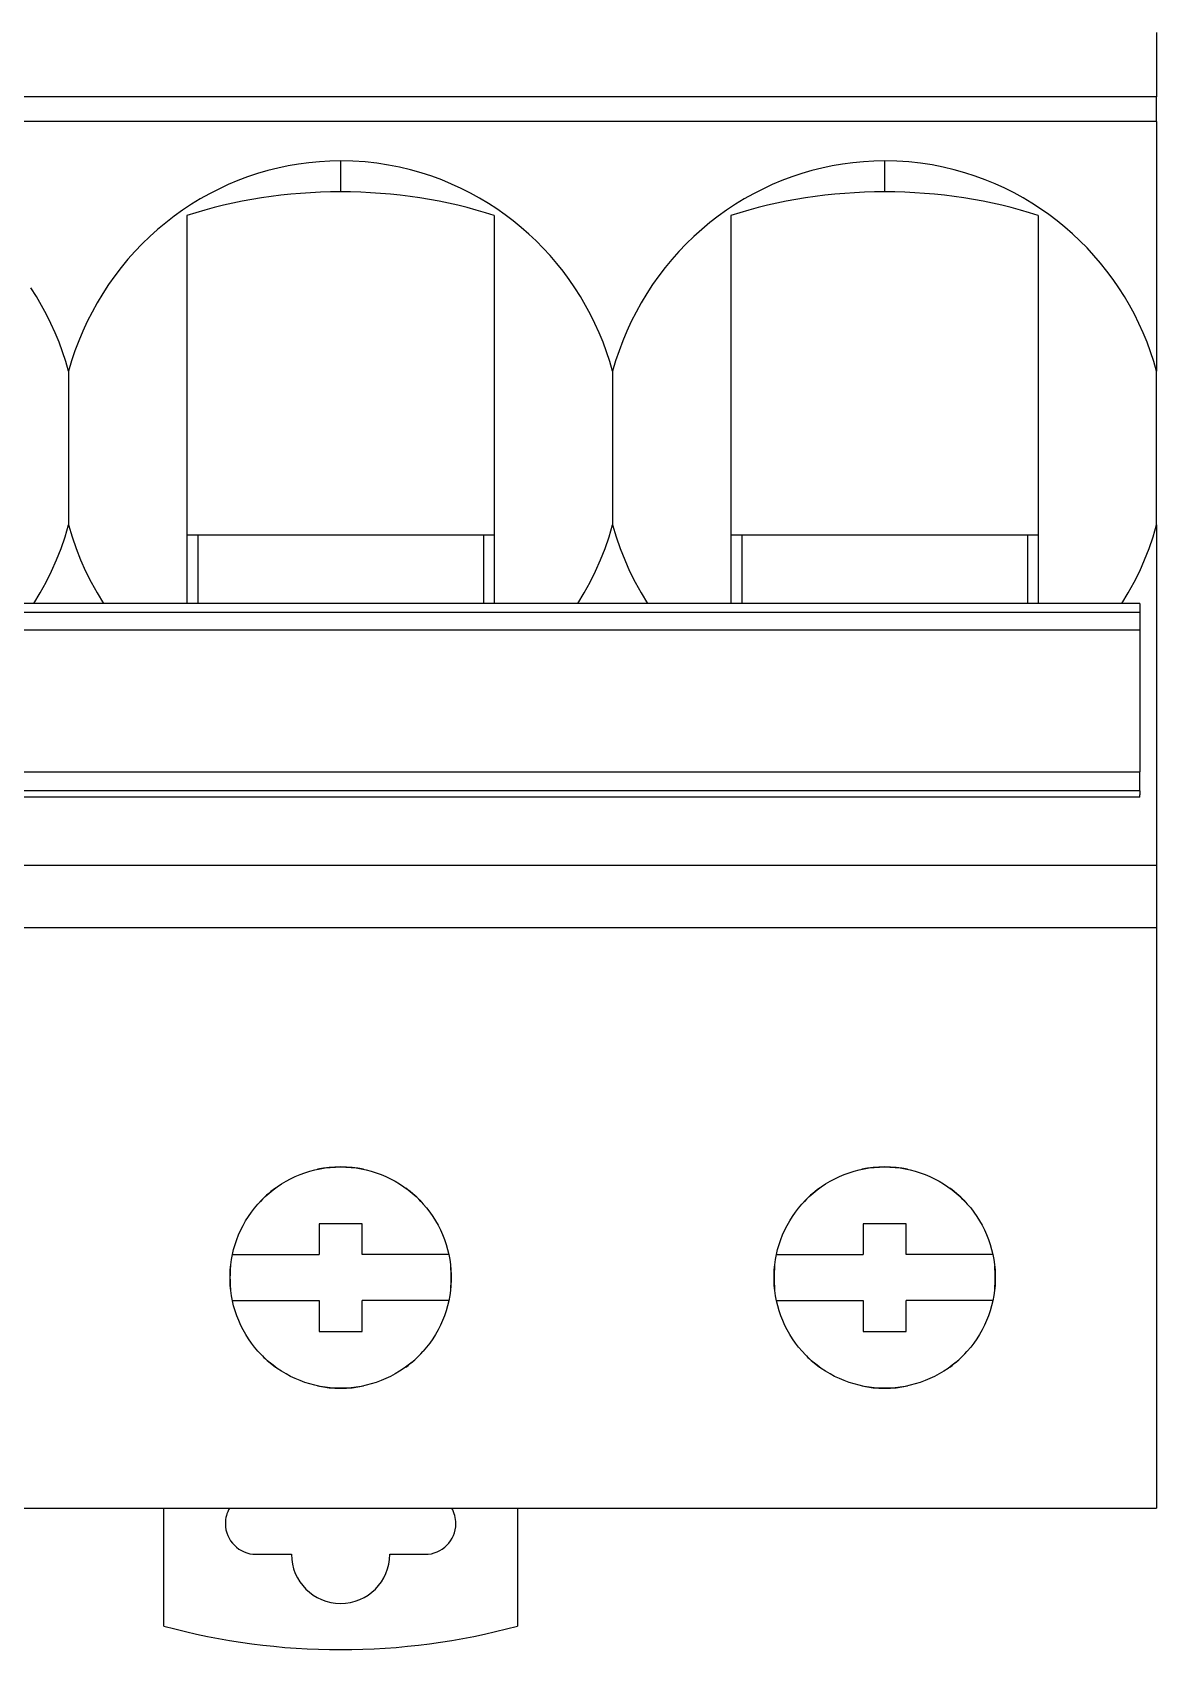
# Model space of a CAD drawing. Header units: millimetres. Extents: x 1019 to 1519, y 1262 to 1448.
# Drawn here: x 1186.74 to 1190.4, y 1263.56 to 1268.82 of the extents above; entities that cross this region are included whole.
import ezdxf

# ---------------------------------------------------------------- set-up
doc = ezdxf.new("R2010")
doc.units = ezdxf.units.MM

msp = doc.modelspace()

# ---------------------------------------------------------------- linework, layer by layer
for p, q in [((1190.4027, 1268.82), (1190.4027, 1268.7776)), ((1190.4027, 1268.7776), (1190.4027, 1268.6099)), ((1190.4027, 1268.6099), (1183.3227, 1268.6099)), ((1190.4027, 1268.5306), (1190.4027, 1268.6099)), ((1190.4027, 1268.5306), (1183.3227, 1268.5306)), ((1190.4027, 1268.5306), (1190.4027, 1267.718)), ((1187.6445, 1268.3962), (1187.6107, 1268.3916)), ((1187.6786, 1268.3994), (1187.6445, 1268.3962)), ((1187.713, 1268.4014), (1187.6786, 1268.3994)), ((1187.7477, 1268.4021), (1187.713, 1268.4014)), ((1187.7477, 1268.4021), (1187.7477, 1268.3011)), ((1187.7879, 1268.4012), (1187.7477, 1268.4021)), ((1187.8272, 1268.3986), (1187.7879, 1268.4012)), ((1187.8656, 1268.3943), (1187.8272, 1268.3986)), ((1189.4146, 1268.3962), (1189.3807, 1268.3916)), ((1189.4487, 1268.3994), (1189.4146, 1268.3962)), ((1189.483, 1268.4014), (1189.4487, 1268.3994)), ((1189.5177, 1268.4021), (1189.483, 1268.4014)), ((1189.5177, 1268.4021), (1189.5177, 1268.3011)), ((1189.5575, 1268.4012), (1189.5177, 1268.4021)), ((1189.5965, 1268.3986), (1189.5575, 1268.4012)), ((1189.6346, 1268.3945), (1189.5965, 1268.3986)), ((1187.4452, 1268.3499), (1187.4133, 1268.3379)), ((1187.4776, 1268.3607), (1187.4452, 1268.3499)), ((1187.5105, 1268.3703), (1187.4776, 1268.3607)), ((1187.5436, 1268.3787), (1187.5105, 1268.3703)), ((1187.577, 1268.3858), (1187.5436, 1268.3787)), ((1187.6107, 1268.3916), (1187.577, 1268.3858)), ((1187.9031, 1268.3886), (1187.8656, 1268.3943)), ((1187.9397, 1268.3814), (1187.9031, 1268.3886)), ((1187.9754, 1268.3729), (1187.9397, 1268.3814)), ((1188.0101, 1268.3631), (1187.9754, 1268.3729)), ((1188.044, 1268.3521), (1188.0101, 1268.3631)), ((1188.0769, 1268.34), (1188.044, 1268.3521)), ((1189.2154, 1268.35), (1189.1835, 1268.338)), ((1189.2478, 1268.3608), (1189.2154, 1268.35)), ((1189.2806, 1268.3703), (1189.2478, 1268.3608)), ((1189.3137, 1268.3787), (1189.2806, 1268.3703)), ((1189.3471, 1268.3858), (1189.3137, 1268.3787)), ((1189.3807, 1268.3916), (1189.3471, 1268.3858)), ((1189.6719, 1268.3888), (1189.6346, 1268.3945)), ((1189.7083, 1268.3817), (1189.6719, 1268.3888)), ((1189.7438, 1268.3733), (1189.7083, 1268.3817)), ((1189.7785, 1268.3636), (1189.7438, 1268.3733)), ((1189.8123, 1268.3526), (1189.7785, 1268.3636)), ((1189.8452, 1268.3406), (1189.8123, 1268.3526)), ((1187.3209, 1268.295), (1187.2912, 1268.2784)), ((1187.3511, 1268.3104), (1187.3209, 1268.295)), ((1187.3819, 1268.3247), (1187.3511, 1268.3104)), ((1187.4133, 1268.3379), (1187.3819, 1268.3247)), ((1188.1088, 1268.3268), (1188.0769, 1268.34)), ((1188.1399, 1268.3125), (1188.1088, 1268.3268)), ((1188.1702, 1268.2973), (1188.1399, 1268.3125)), ((1188.1996, 1268.281), (1188.1702, 1268.2973)), ((1189.0909, 1268.295), (1189.0611, 1268.2784)), ((1189.1212, 1268.3105), (1189.0909, 1268.295)), ((1189.1521, 1268.3248), (1189.1212, 1268.3105)), ((1189.1835, 1268.338), (1189.1521, 1268.3248)), ((1189.8772, 1268.3275), (1189.8452, 1268.3406)), ((1189.9084, 1268.3133), (1189.8772, 1268.3275)), ((1189.9387, 1268.2981), (1189.9084, 1268.3133)), ((1189.9682, 1268.2819), (1189.9387, 1268.2981)), ((1187.2336, 1268.2419), (1187.2058, 1268.2219)), ((1187.2621, 1268.2607), (1187.2336, 1268.2419)), ((1187.2912, 1268.2784), (1187.2621, 1268.2607)), ((1188.2283, 1268.2638), (1188.1996, 1268.281)), ((1188.2562, 1268.2457), (1188.2283, 1268.2638)), ((1188.2833, 1268.2266), (1188.2562, 1268.2457)), ((1189.0036, 1268.2419), (1188.9758, 1268.222)), ((1189.032, 1268.2607), (1189.0036, 1268.2419)), ((1189.0611, 1268.2784), (1189.032, 1268.2607)), ((1189.997, 1268.2647), (1189.9682, 1268.2819)), ((1190.025, 1268.2465), (1189.997, 1268.2647)), ((1190.0522, 1268.2274), (1190.025, 1268.2465)), ((1187.1787, 1268.201), (1187.1523, 1268.179)), ((1187.2058, 1268.2219), (1187.1787, 1268.201)), ((1187.2477, 1268.2243), (1187.2477, 1266.9625)), ((1188.2477, 1268.2243), (1188.2477, 1266.9625)), ((1188.3096, 1268.2067), (1188.2833, 1268.2266)), ((1188.3352, 1268.1858), (1188.3096, 1268.2067)), ((1188.3599, 1268.1641), (1188.3352, 1268.1858)), ((1188.9488, 1268.2011), (1188.9225, 1268.1791)), ((1188.9758, 1268.222), (1188.9488, 1268.2011)), ((1189.0177, 1268.2243), (1189.0177, 1266.9625)), ((1190.0177, 1268.2243), (1190.0177, 1266.9625)), ((1190.0786, 1268.2074), (1190.0522, 1268.2274)), ((1190.1043, 1268.1866), (1190.0786, 1268.2074)), ((1190.1291, 1268.1648), (1190.1043, 1268.1866)), ((1187.1268, 1268.1561), (1187.1022, 1268.1323)), ((1187.1523, 1268.179), (1187.1268, 1268.1561)), ((1188.3838, 1268.1416), (1188.3599, 1268.1641)), ((1188.4069, 1268.1182), (1188.3838, 1268.1416)), ((1188.8969, 1268.1562), (1188.8723, 1268.1323)), ((1188.9225, 1268.1791), (1188.8969, 1268.1562)), ((1190.1531, 1268.1422), (1190.1291, 1268.1648)), ((1190.1763, 1268.1188), (1190.1531, 1268.1422)), ((1187.0556, 1268.0819), (1187.0337, 1268.0553)), ((1187.0784, 1268.1075), (1187.0556, 1268.0819)), ((1187.1022, 1268.1323), (1187.0784, 1268.1075)), ((1188.4293, 1268.0939), (1188.4069, 1268.1182)), ((1188.4508, 1268.0688), (1188.4293, 1268.0939)), ((1188.8256, 1268.0818), (1188.8036, 1268.0552)), ((1188.8485, 1268.1075), (1188.8256, 1268.0818)), ((1188.8723, 1268.1323), (1188.8485, 1268.1075)), ((1190.1987, 1268.0945), (1190.1763, 1268.1188)), ((1190.2203, 1268.0693), (1190.1987, 1268.0945)), ((1187.0127, 1268.0279), (1186.9927, 1267.9996)), ((1187.0337, 1268.0553), (1187.0127, 1268.0279)), ((1188.4714, 1268.0429), (1188.4508, 1268.0688)), ((1188.4912, 1268.0162), (1188.4714, 1268.0429)), ((1188.7826, 1268.0278), (1188.7626, 1267.9995)), ((1188.8036, 1268.0552), (1188.7826, 1268.0278)), ((1190.241, 1268.0434), (1190.2203, 1268.0693)), ((1190.2608, 1268.0167), (1190.241, 1268.0434)), ((1186.7579, 1267.9607), (1186.7401, 1267.9887)), ((1186.9927, 1267.9996), (1186.9737, 1267.9705)), ((1188.51, 1267.9888), (1188.4912, 1268.0162)), ((1188.5279, 1267.9607), (1188.51, 1267.9888)), ((1188.7626, 1267.9995), (1188.7437, 1267.9705)), ((1190.2797, 1267.9893), (1190.2608, 1268.0167)), ((1190.2976, 1267.9611), (1190.2797, 1267.9893)), ((1186.7747, 1267.932), (1186.7579, 1267.9607)), ((1186.7905, 1267.9027), (1186.7747, 1267.932)), ((1186.9557, 1267.9407), (1186.9389, 1267.9103)), ((1186.9737, 1267.9705), (1186.9557, 1267.9407)), ((1188.5447, 1267.932), (1188.5279, 1267.9607)), ((1188.5605, 1267.9027), (1188.5447, 1267.932)), ((1188.7258, 1267.9408), (1188.709, 1267.9105)), ((1188.7437, 1267.9705), (1188.7258, 1267.9408)), ((1190.3145, 1267.9324), (1190.2976, 1267.9611)), ((1190.3304, 1267.903), (1190.3145, 1267.9324)), ((1186.8053, 1267.8729), (1186.7905, 1267.9027)), ((1186.819, 1267.8427), (1186.8053, 1267.8729)), ((1186.9232, 1267.8794), (1186.9087, 1267.8481)), ((1186.9389, 1267.9103), (1186.9232, 1267.8794)), ((1188.5753, 1267.8729), (1188.5605, 1267.9027)), ((1188.589, 1267.8427), (1188.5753, 1267.8729)), ((1188.6934, 1267.8797), (1188.6789, 1267.8484)), ((1188.709, 1267.9105), (1188.6934, 1267.8797)), ((1190.3451, 1267.8732), (1190.3304, 1267.903)), ((1190.3589, 1267.843), (1190.3451, 1267.8732)), ((1186.8315, 1267.8121), (1186.819, 1267.8427)), ((1186.9087, 1267.8481), (1186.8955, 1267.8163)), ((1188.6015, 1267.8122), (1188.589, 1267.8427)), ((1188.6789, 1267.8484), (1188.6656, 1267.8166)), ((1190.3715, 1267.8124), (1190.3589, 1267.843)), ((1186.843, 1267.7811), (1186.8315, 1267.8121)), ((1186.8534, 1267.7498), (1186.843, 1267.7811)), ((1186.8834, 1267.7841), (1186.8725, 1267.7513)), ((1186.8955, 1267.8163), (1186.8834, 1267.7841)), ((1188.613, 1267.7812), (1188.6015, 1267.8122)), ((1188.6234, 1267.7498), (1188.613, 1267.7812)), ((1188.6535, 1267.7843), (1188.6425, 1267.7514)), ((1188.6656, 1267.8166), (1188.6535, 1267.7843)), ((1190.383, 1267.7814), (1190.3715, 1267.8124)), ((1190.3934, 1267.7499), (1190.383, 1267.7814)), ((1186.8627, 1267.718), (1186.8534, 1267.7498)), ((1186.8725, 1267.7513), (1186.8627, 1267.718)), ((1186.8627, 1267.718), (1186.8627, 1267.6914)), ((1188.6327, 1267.718), (1188.6234, 1267.7498)), ((1188.6425, 1267.7514), (1188.6327, 1267.718)), ((1188.6327, 1267.718), (1188.6327, 1267.6914)), ((1190.4027, 1267.718), (1190.3934, 1267.7499)), ((1190.4027, 1267.218), (1190.4027, 1267.718)), ((1186.8627, 1267.6914), (1186.8627, 1267.6648)), ((1186.8627, 1267.6648), (1186.8627, 1267.6381)), ((1188.6327, 1267.6914), (1188.6327, 1267.6647)), ((1188.6327, 1267.6647), (1188.6327, 1267.6381)), ((1186.8627, 1267.6381), (1186.8627, 1267.6113)), ((1186.8627, 1267.6113), (1186.8627, 1267.5844)), ((1188.6327, 1267.6381), (1188.6327, 1267.6113)), ((1188.6327, 1267.6113), (1188.6327, 1267.5844)), ((1186.8627, 1267.5844), (1186.8627, 1267.5575)), ((1186.8627, 1267.5575), (1186.8627, 1267.5305)), ((1188.6327, 1267.5844), (1188.6327, 1267.5574)), ((1188.6327, 1267.5574), (1188.6327, 1267.5305)), ((1186.8627, 1267.5305), (1186.8627, 1267.5037)), ((1186.8627, 1267.5037), (1186.8627, 1267.477)), ((1188.6327, 1267.5305), (1188.6327, 1267.5037)), ((1188.6327, 1267.5037), (1188.6327, 1267.4769)), ((1186.8627, 1267.477), (1186.8627, 1267.4503)), ((1186.8627, 1267.4503), (1186.8627, 1267.4238)), ((1188.6327, 1267.4769), (1188.6327, 1267.4503)), ((1188.6327, 1267.4503), (1188.6327, 1267.4238)), ((1186.8627, 1267.4238), (1186.8627, 1267.3974)), ((1186.8627, 1267.3974), (1186.8627, 1267.371)), ((1188.6327, 1267.4238), (1188.6327, 1267.3974)), ((1188.6327, 1267.3974), (1188.6327, 1267.371)), ((1186.8627, 1267.371), (1186.8627, 1267.3448)), ((1186.8627, 1267.3448), (1186.8627, 1267.3189)), ((1188.6327, 1267.371), (1188.6327, 1267.3449)), ((1188.6327, 1267.3449), (1188.6327, 1267.3189)), ((1186.8627, 1267.3189), (1186.8627, 1267.2933)), ((1186.8627, 1267.2933), (1186.8627, 1267.268)), ((1188.6327, 1267.3189), (1188.6327, 1267.2933)), ((1188.6327, 1267.2933), (1188.6327, 1267.268)), ((1186.8627, 1267.268), (1186.8627, 1267.2429)), ((1186.8627, 1267.2429), (1186.8627, 1267.218)), ((1188.6327, 1267.268), (1188.6327, 1267.2429)), ((1188.6327, 1267.2429), (1188.6327, 1267.218)), ((1186.8513, 1267.1795), (1186.8627, 1267.218)), ((1186.8627, 1267.218), (1186.8742, 1267.1794)), ((1188.6213, 1267.1795), (1188.6327, 1267.218)), ((1188.6327, 1267.218), (1188.6442, 1267.1793)), ((1190.3913, 1267.1795), (1190.4027, 1267.218)), ((1190.4027, 1267.218), (1190.4027, 1266.1104)), ((1186.8236, 1267.1045), (1186.8382, 1267.1417)), ((1186.8382, 1267.1417), (1186.8513, 1267.1795)), ((1186.8742, 1267.1794), (1186.8872, 1267.1416)), ((1186.8872, 1267.1416), (1186.9018, 1267.1045)), ((1187.2477, 1267.1859), (1187.2827, 1267.1859)), ((1187.2827, 1267.1859), (1188.2127, 1267.1859)), ((1187.2827, 1267.1859), (1187.2827, 1266.9625)), ((1188.2127, 1267.1859), (1188.2477, 1267.1859)), ((1188.2127, 1267.1859), (1188.2127, 1266.9625)), ((1188.5936, 1267.1045), (1188.6082, 1267.1417)), ((1188.6082, 1267.1417), (1188.6213, 1267.1795)), ((1188.6442, 1267.1793), (1188.6573, 1267.1414)), ((1188.6573, 1267.1414), (1188.6719, 1267.1042)), ((1189.0177, 1267.1859), (1189.0527, 1267.1859)), ((1189.0527, 1267.1859), (1189.9827, 1267.1859)), ((1189.0527, 1267.1859), (1189.0527, 1266.9625)), ((1189.9827, 1267.1859), (1190.0177, 1267.1859)), ((1189.9827, 1267.1859), (1189.9827, 1266.9625)), ((1190.3636, 1267.1045), (1190.3782, 1267.1417)), ((1190.3782, 1267.1417), (1190.3913, 1267.1795)), ((1186.8074, 1267.0679), (1186.8236, 1267.1045)), ((1186.9018, 1267.1045), (1186.918, 1267.068)), ((1188.5774, 1267.068), (1188.5936, 1267.1045)), ((1188.6719, 1267.1042), (1188.6881, 1267.0677)), ((1190.3474, 1267.0679), (1190.3636, 1267.1045)), ((1186.7702, 1266.9968), (1186.7895, 1267.032)), ((1186.7895, 1267.032), (1186.8074, 1267.0679)), ((1186.918, 1267.068), (1186.9358, 1267.0321)), ((1186.9358, 1267.0321), (1186.9552, 1266.9969)), ((1188.5402, 1266.9968), (1188.5596, 1267.032)), ((1188.5596, 1267.032), (1188.5774, 1267.068)), ((1188.6881, 1267.0677), (1188.7059, 1267.0319)), ((1188.7059, 1267.0319), (1188.7253, 1266.9968)), ((1190.3102, 1266.9968), (1190.3295, 1267.032)), ((1190.3295, 1267.032), (1190.3474, 1267.0679)), ((1186.7493, 1266.9625), (1186.7702, 1266.9968)), ((1186.9552, 1266.9969), (1186.9762, 1266.9625)), ((1188.5193, 1266.9625), (1188.5402, 1266.9968)), ((1188.7253, 1266.9968), (1188.7461, 1266.9625)), ((1190.2893, 1266.9625), (1190.3102, 1266.9968)), ((1190.3477, 1266.9625), (1183.3777, 1266.9625)), ((1183.3777, 1266.9345), (1190.3477, 1266.9345)), ((1190.3477, 1266.9625), (1190.3477, 1266.9345)), ((1190.3477, 1266.9345), (1190.3477, 1266.8774)), ((1183.3777, 1266.8774), (1190.3477, 1266.8774)), ((1190.3477, 1266.8774), (1190.3477, 1266.4154)), ((1183.3777, 1266.4154), (1190.3477, 1266.4154)), ((1190.3477, 1266.3532), (1190.3477, 1266.4154)), ((1190.3477, 1266.3532), (1183.3777, 1266.3532)), ((1190.3477, 1266.3532), (1190.3477, 1266.3404)), ((1190.3477, 1266.3328), (1183.3777, 1266.3328)), ((1190.3477, 1266.3328), (1190.3477, 1266.3404)), ((1190.4027, 1266.1104), (1183.3227, 1266.1104)), ((1190.4027, 1266.1104), (1190.4027, 1265.9091)), ((1183.3227, 1265.9091), (1190.4027, 1265.9091)), ((1190.4027, 1265.9091), (1190.4027, 1264.0203)), ((1187.5556, 1265.0747), (1187.5701, 1265.0834)), ((1187.5701, 1265.0834), (1187.5851, 1265.0914)), ((1187.5851, 1265.0914), (1187.6003, 1265.0987)), ((1187.6003, 1265.0987), (1187.6159, 1265.1053)), ((1187.6159, 1265.1053), (1187.6318, 1265.1111)), ((1187.6318, 1265.1111), (1187.648, 1265.1161)), ((1187.648, 1265.1161), (1187.6642, 1265.1204)), ((1187.6642, 1265.1204), (1187.6807, 1265.124)), ((1187.6807, 1265.124), (1187.6972, 1265.1267)), ((1187.6972, 1265.1267), (1187.7139, 1265.1287)), ((1187.7139, 1265.1287), (1187.7307, 1265.1299)), ((1187.7307, 1265.1299), (1187.7477, 1265.1303)), ((1187.7477, 1265.1303), (1187.7647, 1265.1299)), ((1187.7647, 1265.1299), (1187.7815, 1265.1287)), ((1187.7815, 1265.1287), (1187.7981, 1265.1267)), ((1187.7981, 1265.1267), (1187.8147, 1265.124)), ((1187.8147, 1265.124), (1187.8311, 1265.1204)), ((1187.8311, 1265.1204), (1187.8474, 1265.1162)), ((1187.8474, 1265.1162), (1187.8635, 1265.1111)), ((1187.8635, 1265.1111), (1187.8794, 1265.1053)), ((1187.8794, 1265.1053), (1187.8951, 1265.0987)), ((1187.8951, 1265.0987), (1187.9103, 1265.0914)), ((1187.9103, 1265.0914), (1187.9252, 1265.0834)), ((1187.9252, 1265.0834), (1187.9397, 1265.0747)), ((1189.3256, 1265.0747), (1189.3402, 1265.0834)), ((1189.3402, 1265.0834), (1189.3551, 1265.0914)), ((1189.3551, 1265.0914), (1189.3703, 1265.0987)), ((1189.3703, 1265.0987), (1189.386, 1265.1053)), ((1189.386, 1265.1053), (1189.4018, 1265.1111)), ((1189.4018, 1265.1111), (1189.418, 1265.1161)), ((1189.418, 1265.1161), (1189.4343, 1265.1204)), ((1189.4343, 1265.1204), (1189.4507, 1265.124)), ((1189.4507, 1265.124), (1189.4672, 1265.1267)), ((1189.4672, 1265.1267), (1189.4839, 1265.1287)), ((1189.4839, 1265.1287), (1189.5007, 1265.1299)), ((1189.5007, 1265.1299), (1189.5177, 1265.1303)), ((1189.5177, 1265.1303), (1189.5347, 1265.1299)), ((1189.5347, 1265.1299), (1189.5515, 1265.1287)), ((1189.5515, 1265.1287), (1189.5681, 1265.1267)), ((1189.5681, 1265.1267), (1189.5847, 1265.124)), ((1189.5847, 1265.124), (1189.6011, 1265.1204)), ((1189.6011, 1265.1204), (1189.6174, 1265.1162)), ((1189.6174, 1265.1162), (1189.6335, 1265.1111)), ((1189.6335, 1265.1111), (1189.6494, 1265.1053)), ((1189.6494, 1265.1053), (1189.6651, 1265.0987)), ((1189.6651, 1265.0987), (1189.6803, 1265.0914)), ((1189.6803, 1265.0914), (1189.6952, 1265.0834)), ((1189.6952, 1265.0834), (1189.7097, 1265.0747)), ((1187.4902, 1265.0218), (1187.5022, 1265.0336)), ((1187.5022, 1265.0336), (1187.5148, 1265.0448)), ((1187.5148, 1265.0448), (1187.5279, 1265.0554)), ((1187.5279, 1265.0554), (1187.5415, 1265.0654)), ((1187.5415, 1265.0654), (1187.5556, 1265.0747)), ((1187.9397, 1265.0747), (1187.9538, 1265.0654)), ((1187.9538, 1265.0654), (1187.9674, 1265.0554)), ((1187.9674, 1265.0554), (1187.9805, 1265.0448)), ((1187.9805, 1265.0448), (1187.9931, 1265.0336)), ((1187.9931, 1265.0336), (1188.0052, 1265.0218)), ((1189.2602, 1265.0218), (1189.2722, 1265.0336)), ((1189.2722, 1265.0336), (1189.2848, 1265.0448)), ((1189.2848, 1265.0448), (1189.2979, 1265.0554)), ((1189.2979, 1265.0554), (1189.3116, 1265.0654)), ((1189.3116, 1265.0654), (1189.3256, 1265.0747)), ((1189.7097, 1265.0747), (1189.7238, 1265.0654)), ((1189.7238, 1265.0654), (1189.7374, 1265.0554)), ((1189.7374, 1265.0554), (1189.7505, 1265.0448)), ((1189.7505, 1265.0448), (1189.7631, 1265.0336)), ((1189.7631, 1265.0336), (1189.7752, 1265.0218)), ((1187.4477, 1264.9692), (1187.4574, 1264.9831)), ((1187.4574, 1264.9831), (1187.4677, 1264.9965)), ((1187.4677, 1264.9965), (1187.4787, 1265.0094)), ((1187.4787, 1265.0094), (1187.4902, 1265.0218)), ((1188.0052, 1265.0218), (1188.0167, 1265.0095)), ((1188.0167, 1265.0095), (1188.0276, 1264.9966)), ((1188.0276, 1264.9966), (1188.038, 1264.9832)), ((1188.038, 1264.9832), (1188.0476, 1264.9693)), ((1189.2177, 1264.9692), (1189.2274, 1264.9831)), ((1189.2274, 1264.9831), (1189.2377, 1264.9965)), ((1189.2377, 1264.9965), (1189.2487, 1265.0095)), ((1189.2487, 1265.0095), (1189.2602, 1265.0218)), ((1189.7752, 1265.0218), (1189.7867, 1265.0095)), ((1189.7867, 1265.0095), (1189.7976, 1264.9966)), ((1189.7976, 1264.9966), (1189.808, 1264.9832)), ((1189.808, 1264.9832), (1189.8176, 1264.9693)), ((1187.4158, 1264.9098), (1187.4227, 1264.9252)), ((1187.4227, 1264.9252), (1187.4303, 1264.9402)), ((1187.4303, 1264.9402), (1187.4387, 1264.9549)), ((1187.4387, 1264.9549), (1187.4477, 1264.9692)), ((1187.6777, 1264.9453), (1187.6777, 1264.8453)), ((1187.8177, 1264.9453), (1187.6777, 1264.9453)), ((1187.8177, 1264.8453), (1187.8177, 1264.9453)), ((1188.0476, 1264.9693), (1188.0567, 1264.955)), ((1188.0567, 1264.955), (1188.065, 1264.9404)), ((1188.065, 1264.9404), (1188.0726, 1264.9253)), ((1188.0726, 1264.9253), (1188.0795, 1264.91)), ((1189.1858, 1264.9098), (1189.1927, 1264.9252)), ((1189.1927, 1264.9252), (1189.2003, 1264.9402)), ((1189.2003, 1264.9402), (1189.2087, 1264.9549)), ((1189.2087, 1264.9549), (1189.2177, 1264.9692)), ((1189.4477, 1264.9453), (1189.4477, 1264.8453)), ((1189.5877, 1264.9453), (1189.4477, 1264.9453)), ((1189.5877, 1264.8453), (1189.5877, 1264.9453)), ((1189.8176, 1264.9693), (1189.8267, 1264.955)), ((1189.8267, 1264.955), (1189.835, 1264.9404)), ((1189.835, 1264.9404), (1189.8426, 1264.9253)), ((1189.8426, 1264.9253), (1189.8495, 1264.91)), ((1187.3996, 1264.8619), (1187.4043, 1264.8781)), ((1187.4043, 1264.8781), (1187.4097, 1264.8941)), ((1187.4097, 1264.8941), (1187.4158, 1264.9098)), ((1188.0795, 1264.91), (1188.0857, 1264.8943)), ((1188.0857, 1264.8943), (1188.0911, 1264.8784)), ((1188.0911, 1264.8784), (1188.0958, 1264.8621)), ((1189.1696, 1264.8619), (1189.1743, 1264.8781)), ((1189.1743, 1264.8781), (1189.1797, 1264.8941)), ((1189.1797, 1264.8941), (1189.1858, 1264.9098)), ((1189.8495, 1264.91), (1189.8557, 1264.8943)), ((1189.8557, 1264.8943), (1189.8611, 1264.8784)), ((1189.8611, 1264.8784), (1189.8658, 1264.8621)), ((1187.3901, 1264.8119), (1187.3925, 1264.8287)), ((1187.3925, 1264.8287), (1187.3957, 1264.8454)), ((1187.3956, 1264.8453), (1187.6777, 1264.8453)), ((1187.3957, 1264.8454), (1187.3996, 1264.8619)), ((1188.0998, 1264.8453), (1187.8177, 1264.8453)), ((1188.0958, 1264.8621), (1188.0997, 1264.8456)), ((1188.0997, 1264.8456), (1188.1029, 1264.829)), ((1188.1029, 1264.829), (1188.1052, 1264.8123)), ((1189.1601, 1264.8119), (1189.1625, 1264.8287)), ((1189.1625, 1264.8287), (1189.1657, 1264.8454)), ((1189.1656, 1264.8453), (1189.4477, 1264.8453)), ((1189.1657, 1264.8454), (1189.1696, 1264.8619)), ((1189.8698, 1264.8453), (1189.5877, 1264.8453)), ((1189.8658, 1264.8621), (1189.8697, 1264.8456)), ((1189.8697, 1264.8456), (1189.8729, 1264.829)), ((1189.8729, 1264.829), (1189.8752, 1264.8123)), ((1187.3878, 1264.7783), (1187.3886, 1264.7951)), ((1187.3878, 1264.7615), (1187.3878, 1264.7783)), ((1187.3886, 1264.7951), (1187.3901, 1264.8119)), ((1188.1052, 1264.8123), (1188.1068, 1264.7955)), ((1188.1068, 1264.7955), (1188.1076, 1264.7787)), ((1188.1076, 1264.7787), (1188.1076, 1264.7618)), ((1189.1578, 1264.7783), (1189.1586, 1264.7951)), ((1189.1578, 1264.7615), (1189.1578, 1264.7783)), ((1189.1586, 1264.7951), (1189.1601, 1264.8119)), ((1189.8752, 1264.8123), (1189.8768, 1264.7955)), ((1189.8768, 1264.7955), (1189.8776, 1264.7787)), ((1189.8776, 1264.7787), (1189.8776, 1264.7618)), ((1187.3886, 1264.7447), (1187.3878, 1264.7615)), ((1187.3902, 1264.7279), (1187.3886, 1264.7447)), ((1187.3926, 1264.7112), (1187.3902, 1264.7279)), ((1188.1052, 1264.7282), (1188.1029, 1264.7115)), ((1188.1068, 1264.745), (1188.1052, 1264.7282)), ((1188.1076, 1264.7618), (1188.1068, 1264.745)), ((1189.1586, 1264.7447), (1189.1578, 1264.7615)), ((1189.1602, 1264.7279), (1189.1586, 1264.7447)), ((1189.1626, 1264.7112), (1189.1602, 1264.7279)), ((1189.8752, 1264.7282), (1189.8729, 1264.7115)), ((1189.8768, 1264.745), (1189.8752, 1264.7282)), ((1189.8776, 1264.7618), (1189.8768, 1264.745)), ((1187.3958, 1264.6946), (1187.3926, 1264.7112)), ((1187.3956, 1264.6953), (1187.6777, 1264.6953)), ((1187.3997, 1264.6781), (1187.3958, 1264.6946)), ((1187.4044, 1264.6619), (1187.3997, 1264.6781)), ((1187.4098, 1264.6459), (1187.4044, 1264.6619)), ((1187.6777, 1264.6953), (1187.6777, 1264.5953)), ((1188.0998, 1264.6953), (1187.8177, 1264.6953)), ((1187.8177, 1264.5953), (1187.8177, 1264.6953)), ((1188.0911, 1264.6621), (1188.0857, 1264.6462)), ((1188.0958, 1264.6784), (1188.0911, 1264.6621)), ((1188.0997, 1264.6948), (1188.0958, 1264.6784)), ((1188.1029, 1264.7115), (1188.0997, 1264.6948)), ((1189.1658, 1264.6946), (1189.1626, 1264.7112)), ((1189.1656, 1264.6953), (1189.4477, 1264.6953)), ((1189.1697, 1264.6781), (1189.1658, 1264.6946)), ((1189.1744, 1264.6619), (1189.1697, 1264.6781)), ((1189.1798, 1264.6459), (1189.1744, 1264.6619)), ((1189.4477, 1264.6953), (1189.4477, 1264.5953)), ((1189.8698, 1264.6953), (1189.5877, 1264.6953)), ((1189.5877, 1264.5953), (1189.5877, 1264.6953)), ((1189.8611, 1264.6621), (1189.8556, 1264.6461)), ((1189.8658, 1264.6784), (1189.8611, 1264.6621)), ((1189.8697, 1264.6948), (1189.8658, 1264.6784)), ((1189.8729, 1264.7115), (1189.8697, 1264.6948)), ((1187.416, 1264.6303), (1187.4098, 1264.6459)), ((1187.4229, 1264.615), (1187.416, 1264.6303)), ((1187.4305, 1264.6), (1187.4229, 1264.615)), ((1188.0726, 1264.6152), (1188.065, 1264.6001)), ((1188.0795, 1264.6305), (1188.0726, 1264.6152)), ((1188.0857, 1264.6462), (1188.0795, 1264.6305)), ((1189.186, 1264.6303), (1189.1798, 1264.6459)), ((1189.1929, 1264.615), (1189.186, 1264.6303)), ((1189.2005, 1264.6), (1189.1929, 1264.615)), ((1189.8426, 1264.6151), (1189.835, 1264.6001)), ((1189.8495, 1264.6305), (1189.8426, 1264.6151)), ((1189.8556, 1264.6461), (1189.8495, 1264.6305)), ((1187.4388, 1264.5853), (1187.4305, 1264.6)), ((1187.4478, 1264.5711), (1187.4388, 1264.5853)), ((1187.4575, 1264.5572), (1187.4478, 1264.5711)), ((1187.4678, 1264.5438), (1187.4575, 1264.5572)), ((1187.6777, 1264.5953), (1187.8177, 1264.5953)), ((1188.038, 1264.5573), (1188.0276, 1264.5439)), ((1188.0477, 1264.5712), (1188.038, 1264.5573)), ((1188.0567, 1264.5855), (1188.0477, 1264.5712)), ((1188.065, 1264.6001), (1188.0567, 1264.5855)), ((1189.2088, 1264.5853), (1189.2005, 1264.6)), ((1189.2178, 1264.5711), (1189.2088, 1264.5853)), ((1189.2275, 1264.5572), (1189.2178, 1264.5711)), ((1189.2378, 1264.5438), (1189.2275, 1264.5572)), ((1189.4477, 1264.5953), (1189.5877, 1264.5953)), ((1189.808, 1264.5573), (1189.7976, 1264.5439)), ((1189.8176, 1264.5712), (1189.808, 1264.5573)), ((1189.8267, 1264.5855), (1189.8176, 1264.5712)), ((1189.835, 1264.6001), (1189.8267, 1264.5855)), ((1187.4788, 1264.531), (1187.4678, 1264.5438)), ((1187.4902, 1264.5186), (1187.4788, 1264.531)), ((1187.5023, 1264.5068), (1187.4902, 1264.5186)), ((1187.5149, 1264.4957), (1187.5023, 1264.5068)), ((1187.9932, 1264.5069), (1187.9806, 1264.4957)), ((1188.0052, 1264.5187), (1187.9932, 1264.5069)), ((1188.0167, 1264.531), (1188.0052, 1264.5187)), ((1188.0276, 1264.5439), (1188.0167, 1264.531)), ((1189.2488, 1264.531), (1189.2378, 1264.5438)), ((1189.2603, 1264.5186), (1189.2488, 1264.531)), ((1189.2723, 1264.5068), (1189.2603, 1264.5186)), ((1189.2849, 1264.4957), (1189.2723, 1264.5068)), ((1189.7632, 1264.5069), (1189.7506, 1264.4957)), ((1189.7752, 1264.5187), (1189.7632, 1264.5069)), ((1189.7867, 1264.531), (1189.7752, 1264.5187)), ((1189.7976, 1264.5439), (1189.7867, 1264.531)), ((1187.528, 1264.4851), (1187.5149, 1264.4957)), ((1187.5416, 1264.4751), (1187.528, 1264.4851)), ((1187.5556, 1264.4658), (1187.5416, 1264.4751)), ((1187.5701, 1264.4571), (1187.5556, 1264.4658)), ((1187.585, 1264.4491), (1187.5701, 1264.4571)), ((1187.9253, 1264.4571), (1187.9104, 1264.4491)), ((1187.9398, 1264.4658), (1187.9253, 1264.4571)), ((1187.9539, 1264.4752), (1187.9398, 1264.4658)), ((1187.9675, 1264.4851), (1187.9539, 1264.4752)), ((1187.9806, 1264.4957), (1187.9675, 1264.4851)), ((1189.298, 1264.4851), (1189.2849, 1264.4957)), ((1189.3116, 1264.4751), (1189.298, 1264.4851)), ((1189.3256, 1264.4658), (1189.3116, 1264.4751)), ((1189.3401, 1264.4571), (1189.3256, 1264.4658)), ((1189.355, 1264.4491), (1189.3401, 1264.4571)), ((1189.6953, 1264.4571), (1189.6804, 1264.4491)), ((1189.7098, 1264.4658), (1189.6953, 1264.4571)), ((1189.7239, 1264.4751), (1189.7098, 1264.4658)), ((1189.7375, 1264.4851), (1189.7239, 1264.4751)), ((1189.7506, 1264.4957), (1189.7375, 1264.4851)), ((1187.6003, 1264.4418), (1187.585, 1264.4491)), ((1187.6159, 1264.4352), (1187.6003, 1264.4418)), ((1187.6318, 1264.4294), (1187.6159, 1264.4352)), ((1187.6479, 1264.4244), (1187.6318, 1264.4294)), ((1187.6643, 1264.4201), (1187.6479, 1264.4244)), ((1187.6807, 1264.4165), (1187.6643, 1264.4201)), ((1187.6972, 1264.4138), (1187.6807, 1264.4165)), ((1187.7139, 1264.4118), (1187.6972, 1264.4138)), ((1187.7307, 1264.4106), (1187.7139, 1264.4118)), ((1187.7477, 1264.4103), (1187.7307, 1264.4106)), ((1187.7647, 1264.4106), (1187.7477, 1264.4103)), ((1187.7815, 1264.4118), (1187.7647, 1264.4106)), ((1187.7982, 1264.4138), (1187.7815, 1264.4118)), ((1187.8148, 1264.4165), (1187.7982, 1264.4138)), ((1187.8312, 1264.4201), (1187.8148, 1264.4165)), ((1187.8475, 1264.4244), (1187.8312, 1264.4201)), ((1187.8636, 1264.4294), (1187.8475, 1264.4244)), ((1187.8795, 1264.4353), (1187.8636, 1264.4294)), ((1187.8951, 1264.4418), (1187.8795, 1264.4353)), ((1187.9104, 1264.4491), (1187.8951, 1264.4418)), ((1189.3703, 1264.4418), (1189.355, 1264.4491)), ((1189.3859, 1264.4352), (1189.3703, 1264.4418)), ((1189.4018, 1264.4294), (1189.3859, 1264.4352)), ((1189.418, 1264.4244), (1189.4018, 1264.4294)), ((1189.4343, 1264.4201), (1189.418, 1264.4244)), ((1189.4507, 1264.4165), (1189.4343, 1264.4201)), ((1189.4672, 1264.4138), (1189.4507, 1264.4165)), ((1189.4839, 1264.4118), (1189.4672, 1264.4138)), ((1189.5007, 1264.4106), (1189.4839, 1264.4118)), ((1189.5177, 1264.4103), (1189.5007, 1264.4106)), ((1189.5347, 1264.4106), (1189.5177, 1264.4103)), ((1189.5515, 1264.4118), (1189.5347, 1264.4106)), ((1189.5682, 1264.4138), (1189.5515, 1264.4118)), ((1189.5848, 1264.4165), (1189.5682, 1264.4138)), ((1189.6012, 1264.4201), (1189.5848, 1264.4165)), ((1189.6175, 1264.4244), (1189.6012, 1264.4201)), ((1189.6336, 1264.4294), (1189.6175, 1264.4244)), ((1189.6495, 1264.4353), (1189.6336, 1264.4294)), ((1189.6651, 1264.4418), (1189.6495, 1264.4353)), ((1189.6804, 1264.4491), (1189.6651, 1264.4418)), ((1183.3227, 1264.0203), (1190.4027, 1264.0203)), ((1187.1727, 1263.6367), (1187.1727, 1264.0203)), ((1188.3227, 1264.0203), (1188.3227, 1263.6367)), ((1187.4727, 1263.8703), (1187.5877, 1263.8703)), ((1187.9077, 1263.8703), (1188.0227, 1263.8703))]:
    msp.add_line(p, q)
for centre, radius, start, end in [((1187.7477, 1264.7703), 0.36, 78.0231, 101.9816), ((1189.5177, 1264.7703), 0.36, 78.0234, 101.9803), ((1187.7477, 1264.7703), 0.36, 126.0113, 138.005), ((1187.7477, 1264.7703), 0.36, 41.9791, 53.9911), ((1189.5177, 1264.7703), 0.36, 126.01, 138.004), ((1189.5177, 1264.7703), 0.36, 41.9764, 53.99), ((1187.7477, 1264.7703), 0.36, 174.0649, 180), ((1187.7477, 1264.7703), 0.36, 180, 186.0386), ((1187.7477, 1264.7703), 0.36, 0, 5.9849), ((1187.7477, 1264.7703), 0.36, 354.0125, 0), ((1189.5177, 1264.7703), 0.36, 174.0652, 180), ((1189.5177, 1264.7703), 0.36, 180, 186.039), ((1189.5177, 1264.7703), 0.36, 0, 5.9848), ((1189.5177, 1264.7703), 0.36, 354.0123, 0), ((1187.7477, 1264.7703), 0.36, 225.0151, 233.9889), ((1187.7477, 1264.7703), 0.36, 306.018, 317.9996), ((1189.5177, 1264.7703), 0.36, 225.0159, 233.9874), ((1189.5177, 1264.7703), 0.36, 306.0164, 317.9982), ((1187.7477, 1264.7703), 0.36, 258.018, 281.9886), ((1189.5177, 1264.7703), 0.36, 258.0184, 281.9872), ((1187.4727, 1263.9703), 0.1, 150.0001, 180), ((1188.0227, 1263.9703), 0.1, 0, 30), ((1187.4727, 1263.9703), 0.1, 180, 270), ((1188.0227, 1263.9703), 0.1, 270, 0), ((1187.7477, 1263.8703), 0.16, 180, 0), ((1187.7477, 1265.7603), 2.2, 254.849, 285.151)]:
    msp.add_arc(centre, radius, start, end)
for centre, start_param, end_param in [((1187.7477, 1267.6418), 1.570796, 2.058304), ((1187.7477, 1267.6418), 1.083289, 1.570796), ((1189.5177, 1267.6418), 1.570796, 2.058304), ((1189.5177, 1267.6418), 1.083289, 1.570796)]:
    msp.add_ellipse(centre, major_axis=(1.0674, 0), ratio=0.617722, start_param=start_param, end_param=end_param)

doc.saveas('drawing.dxf')
